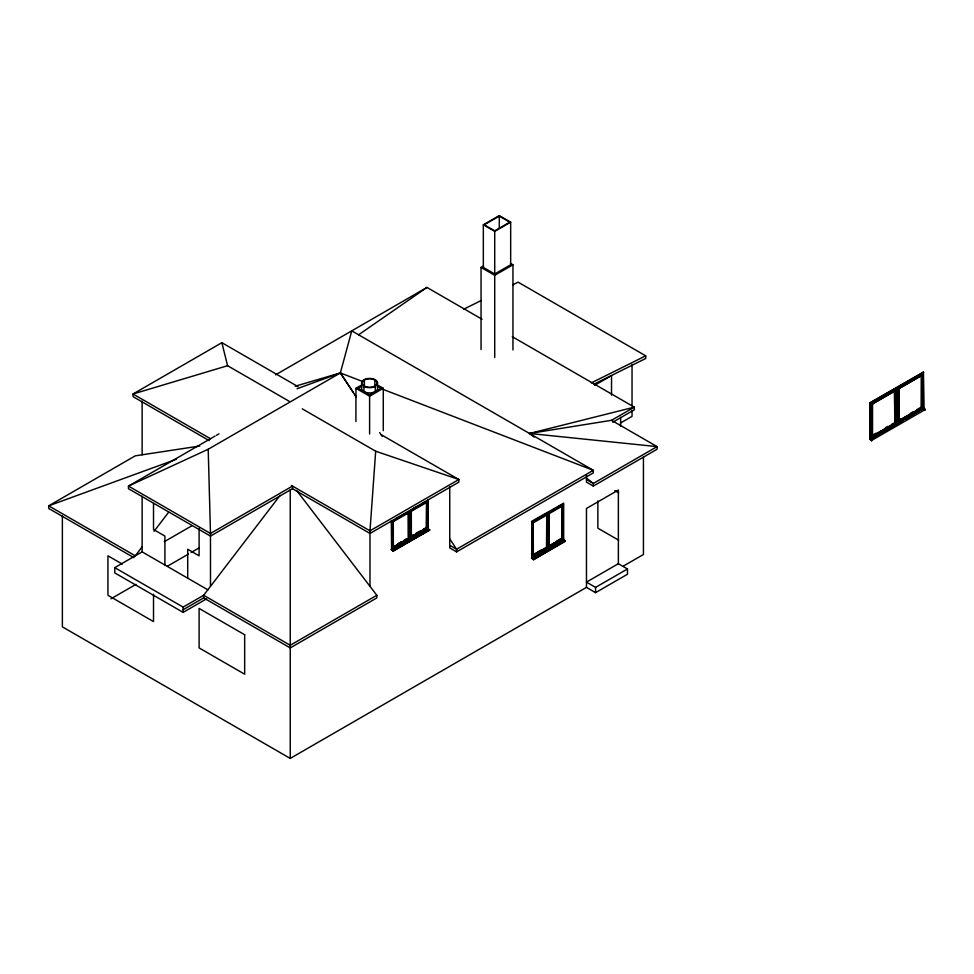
<?xml version="1.0" encoding="UTF-8"?>
<svg xmlns="http://www.w3.org/2000/svg" width="974" height="974" viewBox="0 0 974 974"><rect width="100%" height="100%" fill="white"/><g stroke="black" fill="none" stroke-linecap="round" stroke-linejoin="round"><path stroke-width="1.46" d="M896.324 389.21L895.812 388.723L873.179 401.799M922.804 373.919L922.061 373.578M870.707 403.224L871.17 437.691L896.324 423.179L896.324 389.016L871.17 403.54L871.365 437.618L870.659 437.399M897.139 422.119L922.804 407.887L922.804 373.736L897.188 387.932M533.326 555.326L546.487 547.364L546.779 515.088L546.779 547.558L533.326 555.326L533.241 522.831L546.779 515.088M562.241 538.269L549.007 545.915L549.007 513.724L562.534 505.981L562.534 538.452L549.08 546.219L562.339 538.318L562.241 506.078M302.281 408.849L375.684 451.218L369.986 530.818L369.986 586.348M393.35 547.315L408.727 538.439L408.727 512.787L393.289 521.601L393.35 547.315L408.727 538.439M411.369 536.918L426.429 527.896L426.734 502.389L426.734 528.042L411.369 536.918L411.308 511.204L410.663 510.863M871.255 440.625L925.3 409.53M381.382 434.781L458.864 479.512L458.864 482.142L369.986 533.448L292.517 488.717L210.481 536.077L128.458 488.717L128.458 486.087L208.205 449.245L340.364 372.945L351.76 330.843L593.3 470.296L593.3 472.926L456.575 551.868L449.744 547.924L449.744 486.647M895.143 422.947L872.546 435.999L895.143 422.947L895.143 390.83L872.546 403.881L895.143 390.83M899.026 420.707L899.014 388.516L921.623 375.538L921.623 407.668L899.026 420.707L898.6 388.273M392.839 550.773L429.692 530.185L427.756 528.358L391.292 549.823L428.097 528.845L427.756 499.699L428.073 528.955L391.609 549.774L392.839 550.773L429.291 529.734L428.073 528.736M142.131 546.877L135.289 555.813L48.7 505.823L48.7 508.452L133.974 557.688M154.038 531.305L168.709 512.141M280.159 495.316L203.651 595.272L183.136 607.119L114.786 567.647L114.786 572.919L183.136 612.378L206.573 598.852M562.534 505.981L561.852 505.859L561.913 538.074M358.602 334.8L426.953 287.44L482.081 319.253M899.026 388.589L921.623 375.538M546.755 513.383L547.473 513.736L532.62 522.308L532.62 556.678L531.962 556.434M393.289 547.023L408.423 538.293L408.727 512.787M298.044 386.654L221.877 342.69L133.012 393.995L133.012 396.625L209.167 440.601M483.323 224.799L499.285 215.583L510.668 222.169L510.668 264.794L494.719 273.998L483.323 267.424L483.323 224.799L494.719 231.374L510.668 222.169M499.285 216.118L484.236 224.799L494.719 230.85L509.767 222.169L499.285 216.118L499.285 228.16M275.52 374.868L426.953 287.44M481.046 349.569L481.046 267.424L483.652 265.914M215.047 436.096L128.458 486.087L210.481 533.448L292.517 486.087L292.517 488.717M216.35 435.341L218.967 433.832M297.07 388.736L340.364 372.945L362.973 381.65M481.046 267.424L494.719 275.313L512.957 264.794L512.957 349.983M355.936 421.584L355.936 388.309L362.145 384.718M361.634 386.337L358.213 388.309L369.609 394.884L381.004 388.309L377.583 386.337M355.936 388.309L369.609 396.199L383.281 388.309L383.281 430.654M114.786 567.647L142.131 551.868L207.949 589.867M164.35 541.666L191.805 525.814M110.975 598.791L135.922 584.388M167.455 566.186L188.469 554.06M191.087 552.538L198.976 547.985M183.136 609.748L203.651 597.914L290.24 647.905L376.828 597.914L376.828 595.272L296.656 490.519M594.603 385.351L611.526 375.574L611.526 395.127M395.821 518.728L399.778 516.451M402.408 514.929L409.494 511.423L392.546 521.382L391.877 521.005M413.792 508.331L417.785 506.054M421.742 503.765L424.372 502.243M395.907 518.874L399.754 516.646M402.323 515.173L409.043 511.654L409.043 538.744L392.059 548.179M414.169 508.331L418.016 506.103M421.864 503.887L424.433 502.401M410.565 510.985L410.395 538.172L409.896 510.607L410.565 510.985L427.537 501.184L427.002 500.733M411.393 511.253L426.734 502.389M534.142 437.095L529.503 433.467L611.526 420.305L634.317 407.156L634.317 409.786L612.792 422.205M401.726 541.702L397.94 543.882L401.787 541.739M404.247 540.253L406.767 538.792M415.947 533.484L419.733 531.305L416.02 533.521M404.307 540.29L406.828 538.829M426.101 527.701L423.58 529.162L426.734 528.042M411.393 536.674L426.515 527.945L426.49 502.499M410.322 537.636L427.306 528.2L427.306 501.111M392.546 548.532L392.376 521.273L409.494 511.423L409.53 538.732L391.877 548.277M427.537 528.322L410.395 538.172L410.395 510.9L427.513 501.026L427.537 528.322L426.989 528.018M391.292 549.409L428.073 528.541L428.073 499.881M391.609 549.592L393.106 550.675L429.571 529.625M393.228 551.235L429.692 529.844M620.499 423.02L632.041 416.361L632.041 410.419M376.828 595.272L290.24 645.275L203.651 595.272L203.651 597.914M531.463 521.419L563.678 503.193L563.678 540.022L558.577 542.968M586.47 475.056L586.47 482.142L593.3 486.087L657.097 449.245L657.097 446.616L611.526 420.305M534.458 520.469L538.196 518.314M540.692 516.877L546.925 513.274M552.708 509.938L556.458 507.771M558.954 506.334L563.203 504.459L563.24 538.999L547.717 547.339M534.556 520.627L538.208 518.521M540.631 517.121L547.035 513.797L547.035 548.082L532.133 556.324M552.964 509.999L556.617 507.892M559.052 506.492L563.009 504.569L563.009 538.865L548.106 547.096M563.24 504.629L548.386 513.213L547.717 512.811M532.912 554.815L535.323 553.427M537.733 552.039L541.337 549.957M557.104 540.85L560.707 538.768M546.779 547.558L532.851 554.778M547.473 548.094L532.461 556.738L532.461 522.21L547.437 513.566L547.473 548.094L546.925 547.79M556.02 544.405L531.463 558.224L563.362 539.279L565.297 541.301L533.399 559.721L531.78 558.126L563.678 539.706L565.297 541.301M531.463 557.7L563.678 539.462M531.78 557.883L533.277 559.027L565.176 540.619M533.399 559.721L565.297 540.874M879.23 434.307L869.77 439.408L869.77 402.993L923.364 372.056L923.681 408.13L925.178 409.275M869.77 402.993L923.681 372.238M898.405 387.238L913.49 378.521M916.826 376.597L921.039 374.162M873.471 401.836L877.343 399.608M879.924 398.123L888.945 392.899M891.527 391.414L895.715 389.369L895.715 423.288L870.89 437.253M899.026 387.092L902.898 384.852M905.479 383.366L914.501 378.156M917.082 376.658L920.954 374.43M627.475 568.974L618.368 563.702L586.47 582.123L595.577 587.383L627.475 568.974L627.475 574.234L595.577 592.655L586.47 587.383L290.24 758.417L62.373 626.854L62.373 516.037M623.384 566.077L643.437 554.498L643.437 456.769M873.52 434.696L876.137 433.187M885.293 427.903L887.911 426.393M891.831 424.128L894.875 422.862L894.388 390.744M901.303 418.65L899.112 420.403M910.459 413.366L913.076 411.856M917.009 409.591L920.929 407.327M899.014 420.354L921.623 407.668M897.736 421.754L922.561 407.789L922.244 373.687M922.049 408.703L869.77 438.884L871.706 440.893M870.086 439.591L923.681 408.362L925.3 409.944M881.847 432.797L902.764 420.719M905.382 419.21L923.681 408.362M463.673 309.221L481.363 300.43M512.665 284.883L518.107 282.168L645.713 355.839L645.713 358.481L593.994 384.17M591.279 382.892L645.713 355.839M176.452 459.229L48.7 505.823L135.289 455.832L199.719 446.031M548.386 547.583L548.228 513.115L563.203 504.459L563.24 538.999L562.692 538.683M289.181 401.276L227.575 365.713L133.012 393.995L210.481 438.726M295.195 386.228L340.364 372.945L352.929 391.877M375.684 451.218L458.864 479.512L369.986 530.818L291.372 485.429M382.758 389.259L593.3 470.296L456.575 549.239L449.744 545.282M921.343 375.733L921.258 407.522M897.736 387.835L898.052 421.937M923.364 407.948L870.086 439.067L870.086 403.175M923.681 408.642L923.364 372.056M510.461 263.357L512.957 264.794M512.263 336.687L634.317 407.156L529.503 433.467L657.097 446.616L593.3 483.457L586.47 479.512M614.789 490.592L618.697 492.856M377.06 384.718L383.281 388.309M618.697 540.217L597.853 528.188L597.853 500.892M548.106 512.811L548.423 547.278M548.618 513.505L549.08 546.219M561.828 538.025L562.534 538.452M563.678 539.986L563.362 539.279M531.962 521.918L532.62 522.308M410.322 510.546L410.638 537.818M391.292 520.749L391.609 550.006M408.508 538.342L408.082 512.677M122.274 564.08L107.944 555.813L107.944 595.284L153.515 621.595L153.515 594.262M586.47 478.1L593.3 483.457L593.3 486.087M870.086 439.311L871.304 440.382M354.597 394.397L356.277 396.917M340.364 372.945L356.253 397.039M379.665 432.553L382.173 436.352M449.891 539.085L456.575 549.239L456.575 551.868M221.877 342.69L227.575 365.713M208.205 449.245L210.481 533.448L210.481 586.348M894.777 390.964L894.777 422.801M872.546 403.808L872.546 435.999M632.041 364.41L632.041 405.975M620.645 417.298L620.645 426.32M618.368 563.702L618.368 490.032L586.47 508.452L586.47 587.383M595.577 587.383L595.577 592.655M531.78 521.601L531.78 558.443M494.719 231.374L494.719 273.998M494.719 275.313L494.719 357.47M375.307 386.337L375.307 391.597M374.844 380.03L374.844 387.335M369.609 396.199L369.609 434.014M364.373 380.03L364.373 387.335M363.911 386.337A8.06 4.651 0 0 0 377.388 384.255A8.06 4.651 0 0 0 367.527 378.557A8.06 4.651 0 0 0 363.911 386.337L363.911 391.597M290.24 489.691L290.24 758.417M199.098 528.31L199.098 555.813L187.702 549.239L187.702 578.179M183.136 607.119L183.136 612.378M164.91 565.017L164.91 536.077L153.515 529.503L153.515 503.448M142.131 401.105L142.131 454.785M142.131 496.168L142.131 551.868M377.388 387.104A8.06 4.651 0 0 1 369.609 392.96A8.06 4.651 0 0 1 361.829 387.104M413.426 534.945L410.906 536.394L413.487 534.982M897.845 422.326L897.651 388.261L897.845 422.326M244.669 634.744L199.098 608.433L199.098 647.905L244.669 674.215L244.669 634.744M364.373 386.069A7.402 4.273 0 0 0 376.755 384.158A7.402 4.273 0 0 0 367.685 378.923A7.402 4.273 0 0 0 364.373 386.069"/></g></svg>
